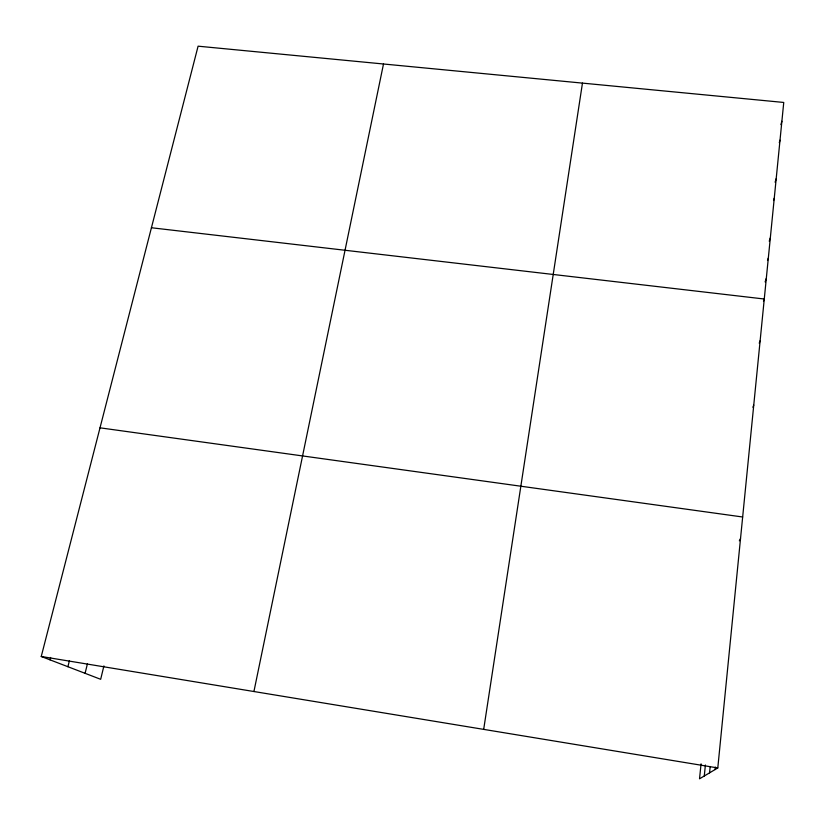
<?xml version="1.0" encoding="UTF-8"?>
<svg xmlns="http://www.w3.org/2000/svg" width="825" height="825" viewBox="0 0 825 825"><rect width="100%" height="100%" fill="white"/><g stroke="black" fill="none" stroke-linecap="round" stroke-linejoin="round"><path stroke-width="1.24" d="M715.079 769.56L715.327 767.075M701.064 763.847L699.518 778.821L717.791 767.951L783.75 102.455L198.093 46.179L41.25 656.483L100.671 679.305L103.909 665.919M709.552 772.85L710.191 766.528M704.282 775.985L705.396 765.012M483.687 729.372L582.46 83.108M253.925 691.515L383.501 63.989M85.088 673.313L87.419 663.867M67.908 666.713L69.434 660.608M50.016 659.845L50.624 657.463M780.893 124.627L781.883 121.234M779.274 142.663L780.007 140.198M775.098 182.232L776.191 178.705M773.53 200.547L774.252 198.248M769.24 241.209L770.323 237.94M767.518 260.473L768.322 258.091M765.105 281.913L766.312 278.438M763.476 301.249L764.27 299.011L151.429 227.752M759.227 343.179L760.124 340.787M752.874 407.241L753.751 405.116M739.334 540.818L740.52 538.643M100.011 427.824L742.665 516.997M41.25 656.483L717.791 767.951"/></g></svg>
